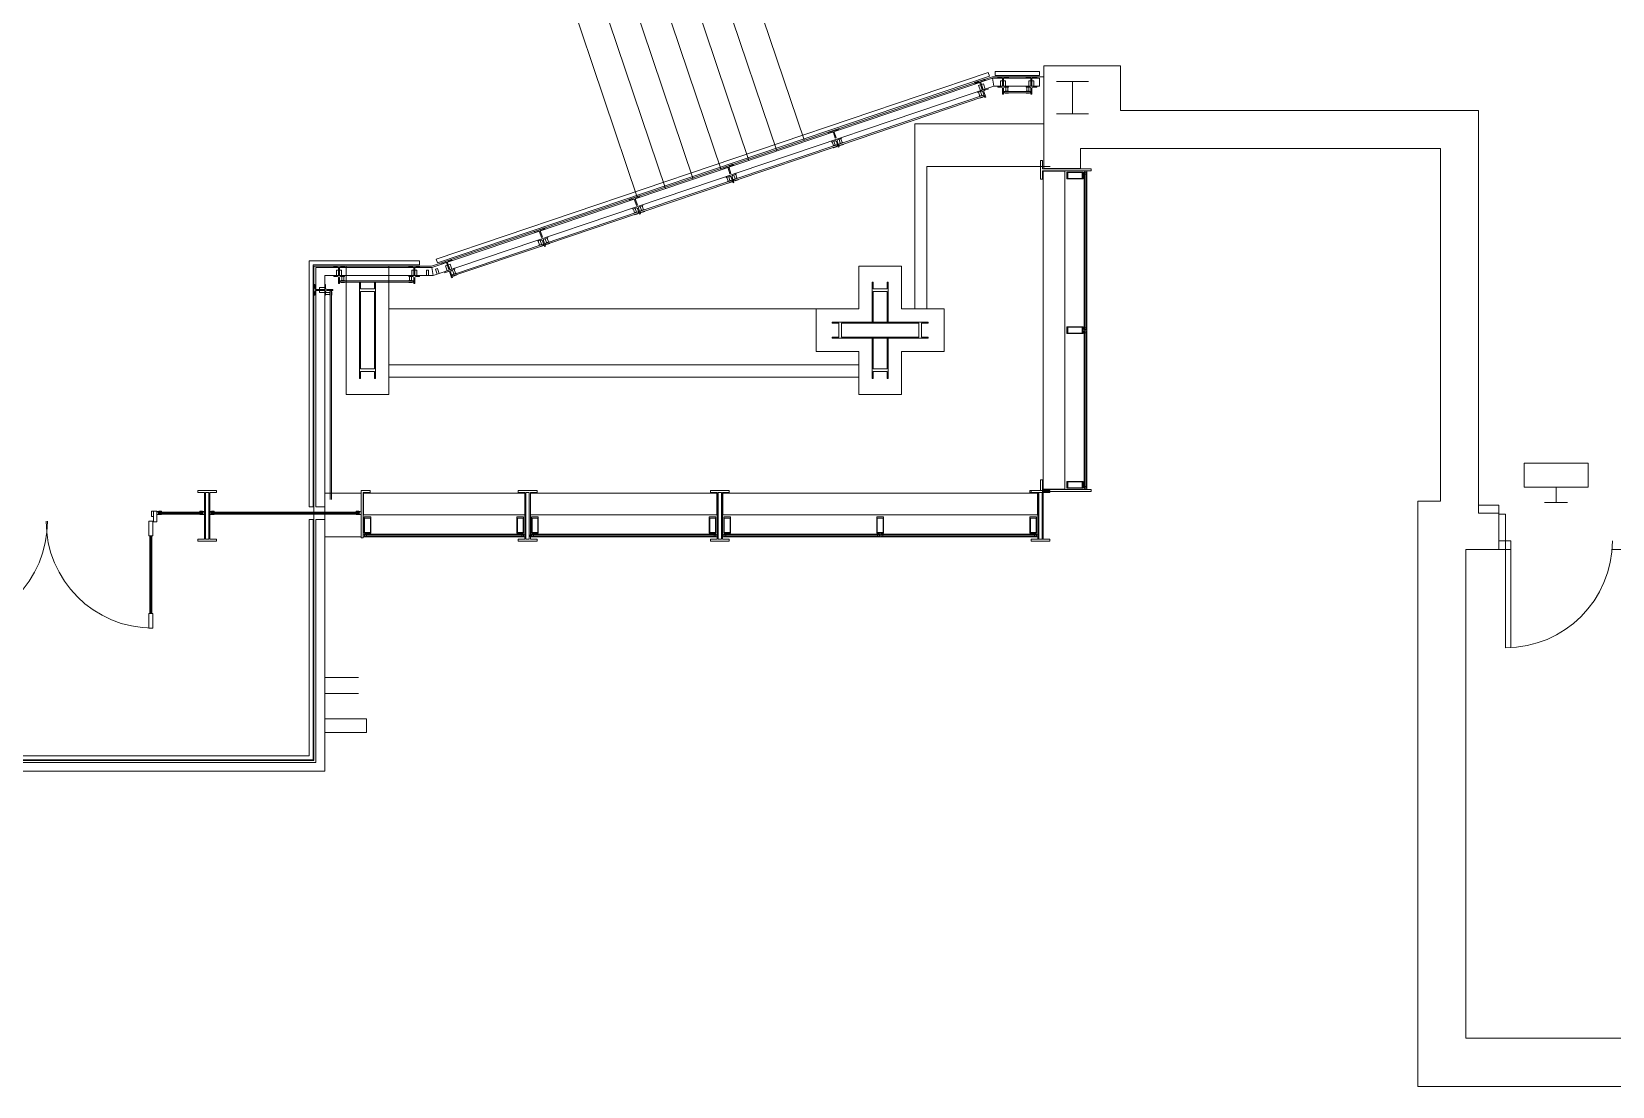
# Model space of a CAD drawing. Header units: inches. Extents: x -31774 to -27465, y 9140 to 11717.
# Drawn here: x -31389 to -30797, y 9301 to 9695 of the extents above; entities that cross this region are included whole.
import ezdxf

# ---------------------------------------------------------------- set-up
doc = ezdxf.new("R2010")
doc.units = ezdxf.units.IN
doc.header["$LTSCALE"] = 5.55
doc.header["$MEASUREMENT"] = 0
doc.header["$PDMODE"] = 1
doc.header["$PDSIZE"] = -2
doc.layers.get('0').update_dxf_attribs({"lineweight": 18})
for name, color, linetype, lineweight in [('00-A+P Awall Full 2nd Level', 8, 'Continuous', 18), ('00-A+P New Floor Line', 5, 'Continuous', 18), ('00-A+P New Rails', 2, 'Continuous', 18), ('00-A+P New steps', 5, 'Continuous', 18), ('A-COLS', 1, 'Continuous', 18), ('A-FLOR-BYND', 8, 'Continuous', 18), ('A-FLOR-HRAL', 5, 'Continuous', 18), ('A-GLAZ-FRAM', 5, 'Continuous', 18), ('A-GLAZ-MULL', 6, 'Continuous', 18), ('A-GLAZING', 5, 'Continuous', 18), ('A-WALL-FULL', 8, 'Continuous', 18), ('S-COLS-CONC-M', 2, 'Continuous', 18), ('S-COLS-STEL-01', 1, 'Continuous', 18), ('S-COLS-STEL-02', 1, 'Continuous', 18), ('S-COLS-STEL-03', 1, 'Continuous', 18), ('S-COLS-STEL-05', 8, 'Continuous', 18), ('S-COLS-STEL-M', 8, 'Continuous', 18)]:
    doc.layers.add(name, color=color, linetype=linetype, lineweight=lineweight)

# ---------------------------------------------------------------- blocks, each defined once
blk = doc.blocks.new('Group-1')
for p, q in [((0, 0), (1.94, 0)), ((0, 0), (0, -40)), ((1.94, -39.95), (1.94, 0))]:
    blk.add_line(p, q)
blk.add_arc((0, 0), 40, 270, 0)
blk = doc.blocks.new('AD05A_Sc1')
at = {"layer": 'A-WALL-FULL'}
blk.add_blockref('Group-1', (0, 0), dxfattribs=at)
blk = doc.blocks.new('W12XP')
for p, q in [((-6, 6), (6, 6)), ((0, -6), (0, 6)), ((-6, -6), (6, -6))]:
    blk.add_line(p, q)
at = {"linetype": 'Continuous'}
for p in [(0, 11), (-7.5, 0), (7.5, 0), (0, -11)]:
    blk.add_point(p, dxfattribs=at)

msp = doc.modelspace()

# ---------------------------------------------------------------- linework, layer by layer
at = {"layer": '00-A+P Awall Full 2nd Level'}
for p, q in [((-30869.8, 9519.53), (-30869.8, 9300.51)), ((-30869.8, 9519.53), (-30861.3, 9519.53)), ((-30839.42, 9518.03), (-30847.05, 9518.03)), ((-30847.05, 9515.03), (-30839.42, 9515.03)), ((-30851.8, 9501.51), (-30851.8, 9318.51)), ((-30834.98, 9501.51), (-30851.8, 9501.51)), ((-30475.05, 9501.51), (-30797.05, 9501.51)), ((-30475.05, 9318.51), (-30851.8, 9318.51)), ((-30457.05, 9300.51), (-30869.8, 9300.51))]:
    msp.add_line(p, q, dxfattribs=at)
at = {"layer": '00-A+P New Floor Line'}
msp.add_line((-31239.02, 9607.51), (-31029.05, 9678.41), dxfattribs=at)
at = {"layer": '00-A+P New Floor Line', "color": 8, "lineweight": 18}
msp.add_line((-31009.79, 9678.41), (-31029.05, 9678.41), dxfattribs=at)
at = {"layer": '00-A+P New Rails', "color": 1, "lineweight": 18}
for p, q in [((-31238.93, 9606.98), (-31028.96, 9677.88)), ((-31028.96, 9677.88), (-31011.42, 9677.88)), ((-31011.42, 9677.88), (-31011.42, 9674.88)), ((-31238.44, 9603.98), (-31028.47, 9674.88)), ((-31028.47, 9674.88), (-31011.42, 9674.88)), ((-31238.93, 9606.98), (-31238.44, 9603.98))]:
    msp.add_line(p, q, dxfattribs=at)
at = {"layer": '00-A+P New Rails', "color": 2, "lineweight": 18}
for p, q in [((-31237.34, 9610.16), (-31030.63, 9679.98)), ((-31236.86, 9608.74), (-31030.15, 9678.56)), ((-31028.05, 9680.38), (-31028.05, 9678.88)), ((-31028.05, 9680.38), (-31011.42, 9680.38)), ((-31028.05, 9678.88), (-31011.42, 9678.88)), ((-31011.42, 9680.38), (-31011.42, 9678.88)), ((-31032.44, 9671.46), (-31086.48, 9653.18)), ((-31032.28, 9670.98), (-31086.32, 9652.71)), ((-31034.2, 9672.58), (-31033.72, 9671.16)), ((-31032.77, 9671.48), (-31033.96, 9671.08)), ((-31033.96, 9671.08), (-31033.92, 9670.96)), ((-31033.92, 9670.96), (-31032.73, 9671.36)), ((-31033.76, 9670.48), (-31032.57, 9670.88)), ((-31032.53, 9670.76), (-31033.72, 9670.36)), ((-31033.49, 9672.82), (-31033.01, 9671.4)), ((-31032.77, 9671.48), (-31032.73, 9671.36)), ((-31032.57, 9670.88), (-31032.53, 9670.76)), ((-31032.44, 9671.46), (-31032.36, 9671.42)), ((-31032.36, 9671.42), (-31032.24, 9671.06)), ((-31032.24, 9671.06), (-31032.28, 9670.98)), ((-31024.67, 9672.82), (-31024.61, 9672.88)), ((-31024.67, 9672.82), (-31024.67, 9672.44)), ((-31024.67, 9672.44), (-31024.61, 9672.38)), ((-31024.61, 9672.88), (-31014.86, 9672.88)), ((-31024.61, 9672.38), (-31014.86, 9672.38)), ((-31024.3, 9673.01), (-31023.05, 9673.01)), ((-31024.3, 9673.01), (-31024.3, 9672.88)), ((-31023.05, 9672.88), (-31024.3, 9672.88)), ((-31023.05, 9672.38), (-31024.3, 9672.38)), ((-31024.3, 9672.38), (-31024.3, 9672.26)), ((-31024.3, 9672.26), (-31023.05, 9672.26)), ((-31024.05, 9674.51), (-31024.05, 9673.01)), ((-31023.3, 9674.51), (-31023.3, 9673.01)), ((-31023.05, 9673.01), (-31023.05, 9672.88)), ((-31023.05, 9672.38), (-31023.05, 9672.26)), ((-31016.42, 9673.01), (-31016.42, 9672.88)), ((-31015.17, 9673.01), (-31016.42, 9673.01)), ((-31016.42, 9672.88), (-31015.17, 9672.88)), ((-31016.42, 9672.38), (-31015.17, 9672.38)), ((-31016.42, 9672.38), (-31016.42, 9672.26)), ((-31015.17, 9672.26), (-31016.42, 9672.26)), ((-31016.17, 9674.51), (-31016.17, 9673.01)), ((-31015.42, 9674.51), (-31015.42, 9673.01)), ((-31015.17, 9673.01), (-31015.17, 9672.88)), ((-31015.17, 9672.38), (-31015.17, 9672.26)), ((-31014.79, 9672.82), (-31014.86, 9672.88)), ((-31014.79, 9672.44), (-31014.86, 9672.38)), ((-31014.79, 9672.82), (-31014.79, 9672.44)), ((-31033.76, 9670.48), (-31033.72, 9670.36)), ((-31087.3, 9652.9), (-31125.89, 9639.87)), ((-31085.64, 9655.58), (-31089.43, 9654.3)), ((-31089.43, 9654.3), (-31085.64, 9655.58)), ((-31089.43, 9654.3), (-31089.31, 9653.94)), ((-31089.31, 9653.94), (-31087.94, 9654.4)), ((-31087.94, 9654.4), (-31089.31, 9653.94)), ((-31089.07, 9654.02), (-31088.59, 9652.6)), ((-31087.64, 9652.92), (-31088.83, 9652.52)), ((-31088.79, 9652.4), (-31087.6, 9652.8)), ((-31088.36, 9654.26), (-31087.88, 9652.84)), ((-31087.64, 9652.92), (-31087.6, 9652.8)), ((-31087.47, 9654.17), (-31086.75, 9652.03)), ((-31087.31, 9652.9), (-31087.23, 9652.86)), ((-31087.23, 9652.86), (-31087.11, 9652.51)), ((-31086.39, 9652.15), (-31087.11, 9654.29)), ((-31086.88, 9654.76), (-31085.52, 9655.22)), ((-31086.48, 9653.18), (-31086.52, 9653.1)), ((-31086.52, 9653.1), (-31086.4, 9652.75)), ((-31086.46, 9654.9), (-31085.98, 9653.48)), ((-31086.22, 9653.4), (-31085.04, 9653.8)), ((-31086.22, 9653.4), (-31086.18, 9653.28)), ((-31085, 9653.68), (-31086.18, 9653.28)), ((-31084.84, 9653.21), (-31086.02, 9652.81)), ((-31086.02, 9652.81), (-31085.98, 9652.69)), ((-31085.98, 9652.69), (-31084.8, 9653.09)), ((-31085.75, 9655.14), (-31085.27, 9653.72)), ((-31085.64, 9655.58), (-31085.52, 9655.22)), ((-31085.04, 9653.8), (-31085, 9653.68)), ((-31084.84, 9653.21), (-31084.8, 9653.09)), ((-31087.15, 9652.43), (-31125.73, 9639.4)), ((-31088.83, 9652.52), (-31088.79, 9652.4)), ((-31088.63, 9651.93), (-31087.44, 9652.33)), ((-31088.63, 9651.93), (-31088.59, 9651.81)), ((-31087.4, 9652.21), (-31088.59, 9651.81)), ((-31087.44, 9652.33), (-31087.4, 9652.21)), ((-31087.11, 9652.51), (-31087.15, 9652.43)), ((-31086.75, 9652.03), (-31086.39, 9652.15)), ((-31086.39, 9652.15), (-31086.75, 9652.03)), ((-31086.75, 9652.03), (-31086.75, 9652.03)), ((-31086.4, 9652.75), (-31086.32, 9652.71)), ((-31086.39, 9652.15), (-31086.39, 9652.15)), ((-31125.05, 9642.27), (-31128.84, 9640.99)), ((-31128.84, 9640.99), (-31125.05, 9642.27)), ((-31128.84, 9640.99), (-31128.72, 9640.63)), ((-31128.72, 9640.63), (-31127.35, 9641.09)), ((-31125.8, 9638.84), (-31126.52, 9640.98)), ((-31126.29, 9641.45), (-31124.93, 9641.91)), ((-31125.87, 9641.59), (-31125.39, 9640.17)), ((-31125.16, 9641.83), (-31124.68, 9640.41)), ((-31125.05, 9642.27), (-31124.93, 9641.91)), ((-31126.72, 9639.59), (-31160.88, 9628.06)), ((-31126.56, 9639.12), (-31160.72, 9627.58)), ((-31128.48, 9640.71), (-31128, 9639.29)), ((-31127.05, 9639.61), (-31128.24, 9639.21)), ((-31128.24, 9639.21), (-31128.2, 9639.09)), ((-31128.2, 9639.09), (-31127.01, 9639.49)), ((-31128.04, 9638.62), (-31126.85, 9639.02)), ((-31128.04, 9638.62), (-31128, 9638.5)), ((-31126.81, 9638.9), (-31128, 9638.5)), ((-31127.77, 9640.95), (-31127.29, 9639.53)), ((-31127.05, 9639.61), (-31127.01, 9639.49)), ((-31126.88, 9640.86), (-31126.16, 9638.73)), ((-31126.85, 9639.02), (-31126.81, 9638.9)), ((-31126.72, 9639.59), (-31126.64, 9639.55)), ((-31126.64, 9639.55), (-31126.52, 9639.2)), ((-31126.52, 9639.2), (-31126.56, 9639.12)), ((-31126.16, 9638.73), (-31125.8, 9638.84)), ((-31126.16, 9638.73), (-31126.16, 9638.73)), ((-31125.89, 9639.87), (-31125.93, 9639.79)), ((-31125.93, 9639.79), (-31125.81, 9639.44)), ((-31125.81, 9639.44), (-31125.73, 9639.4)), ((-31125.8, 9638.84), (-31125.8, 9638.84)), ((-31125.63, 9640.09), (-31124.45, 9640.49)), ((-31125.63, 9640.09), (-31125.59, 9639.97)), ((-31124.41, 9640.37), (-31125.59, 9639.97)), ((-31124.25, 9639.9), (-31125.43, 9639.5)), ((-31125.43, 9639.5), (-31125.39, 9639.38)), ((-31125.39, 9639.38), (-31124.21, 9639.78)), ((-31124.45, 9640.49), (-31124.41, 9640.37)), ((-31124.25, 9639.9), (-31124.21, 9639.78)), ((-31160.04, 9630.45), (-31163.83, 9629.17)), ((-31163.83, 9629.17), (-31160.04, 9630.45)), ((-31163.83, 9629.17), (-31163.71, 9628.82)), ((-31163.71, 9628.82), (-31162.35, 9629.28)), ((-31162.76, 9629.14), (-31162.28, 9627.72)), ((-31160.8, 9627.03), (-31161.52, 9629.16)), ((-31161.28, 9629.64), (-31159.92, 9630.1)), ((-31160.87, 9629.78), (-31160.39, 9628.36)), ((-31160.16, 9630.02), (-31159.68, 9628.6)), ((-31160.04, 9630.45), (-31159.92, 9630.1)), ((-31161.71, 9627.78), (-31196.46, 9616.04)), ((-31161.55, 9627.3), (-31196.3, 9615.57)), ((-31163.47, 9628.9), (-31162.99, 9627.48)), ((-31162.05, 9627.8), (-31163.23, 9627.4)), ((-31163.23, 9627.4), (-31163.19, 9627.28)), ((-31163.19, 9627.28), (-31162.01, 9627.68)), ((-31163.03, 9626.8), (-31161.85, 9627.2)), ((-31163.03, 9626.8), (-31162.99, 9626.69)), ((-31161.81, 9627.09), (-31162.99, 9626.69)), ((-31162.05, 9627.8), (-31162.01, 9627.68)), ((-31161.87, 9629.04), (-31161.15, 9626.91)), ((-31161.85, 9627.2), (-31161.81, 9627.09)), ((-31161.71, 9627.78), (-31161.63, 9627.74)), ((-31161.63, 9627.74), (-31161.51, 9627.38)), ((-31161.51, 9627.38), (-31161.55, 9627.3)), ((-31161.15, 9626.91), (-31160.8, 9627.03)), ((-31161.15, 9626.91), (-31161.15, 9626.91)), ((-31160.88, 9628.06), (-31160.92, 9627.98)), ((-31160.92, 9627.98), (-31160.8, 9627.62)), ((-31160.8, 9627.62), (-31160.72, 9627.58)), ((-31160.8, 9627.03), (-31160.8, 9627.03)), ((-31160.63, 9628.28), (-31159.44, 9628.68)), ((-31160.63, 9628.28), (-31160.59, 9628.16)), ((-31159.4, 9628.56), (-31160.59, 9628.16)), ((-31159.24, 9628.08), (-31160.43, 9627.68)), ((-31160.43, 9627.68), (-31160.39, 9627.57)), ((-31160.39, 9627.57), (-31159.2, 9627.97)), ((-31159.44, 9628.68), (-31159.4, 9628.56)), ((-31159.24, 9628.08), (-31159.2, 9627.97)), ((-31195.62, 9618.44), (-31199.41, 9617.16)), ((-31199.41, 9617.16), (-31195.62, 9618.44)), ((-31196.86, 9617.62), (-31195.5, 9618.08)), ((-31196.45, 9617.76), (-31195.97, 9616.34)), ((-31195.74, 9618), (-31195.26, 9616.58)), ((-31195.62, 9618.44), (-31195.5, 9618.08)), ((-31197.29, 9615.76), (-31231.23, 9604.3)), ((-31197.13, 9615.29), (-31231.07, 9603.83)), ((-31199.41, 9617.16), (-31199.29, 9616.8)), ((-31199.29, 9616.8), (-31197.93, 9617.26)), ((-31199.05, 9616.88), (-31198.57, 9615.46)), ((-31197.63, 9615.78), (-31198.81, 9615.38)), ((-31198.81, 9615.38), (-31198.77, 9615.26)), ((-31198.77, 9615.26), (-31197.59, 9615.66)), ((-31198.61, 9614.79), (-31197.43, 9615.19)), ((-31198.61, 9614.79), (-31198.57, 9614.67)), ((-31197.39, 9615.07), (-31198.57, 9614.67)), ((-31198.34, 9617.12), (-31197.86, 9615.7)), ((-31197.63, 9615.78), (-31197.59, 9615.66)), ((-31197.45, 9617.03), (-31196.73, 9614.9)), ((-31197.43, 9615.19), (-31197.39, 9615.07)), ((-31197.29, 9615.76), (-31197.21, 9615.73)), ((-31197.21, 9615.73), (-31197.09, 9615.37)), ((-31197.09, 9615.37), (-31197.13, 9615.29)), ((-31196.38, 9615.02), (-31197.1, 9617.15)), ((-31196.73, 9614.9), (-31196.38, 9615.02)), ((-31196.73, 9614.9), (-31196.73, 9614.9)), ((-31196.46, 9616.04), (-31196.5, 9615.96)), ((-31196.5, 9615.96), (-31196.38, 9615.61)), ((-31196.38, 9615.61), (-31196.3, 9615.57)), ((-31196.38, 9615.02), (-31196.38, 9615.02)), ((-31196.2, 9616.26), (-31195.02, 9616.66)), ((-31196.2, 9616.26), (-31196.16, 9616.14)), ((-31194.98, 9616.54), (-31196.16, 9616.14)), ((-31194.82, 9616.07), (-31196, 9615.67)), ((-31196, 9615.67), (-31195.96, 9615.55)), ((-31195.96, 9615.55), (-31194.78, 9615.95)), ((-31195.02, 9616.66), (-31194.98, 9616.54)), ((-31194.82, 9616.07), (-31194.78, 9615.95)), ((-31231.22, 9606.02), (-31230.74, 9604.6)), ((-31230.51, 9606.26), (-31230.03, 9604.84)), ((-31231.23, 9604.3), (-31231.27, 9604.22)), ((-31231.27, 9604.22), (-31231.15, 9603.87)), ((-31231.15, 9603.87), (-31231.07, 9603.83)), ((-31230.97, 9604.52), (-31229.79, 9604.92)), ((-31230.97, 9604.52), (-31230.93, 9604.4)), ((-31229.75, 9604.8), (-31230.93, 9604.4)), ((-31229.59, 9604.33), (-31230.77, 9603.93)), ((-31230.77, 9603.93), (-31230.73, 9603.81)), ((-31230.73, 9603.81), (-31229.55, 9604.21)), ((-31229.79, 9604.92), (-31229.75, 9604.8)), ((-31229.59, 9604.33), (-31229.55, 9604.21))]:
    msp.add_line(p, q, dxfattribs=at)
at = {"layer": '00-A+P New Rails'}
for p, q in [((-31030.15, 9678.56), (-31030.63, 9679.98)), ((-31237.34, 9610.16), (-31236.86, 9608.74))]:
    msp.add_line(p, q, dxfattribs=at)
at = {"layer": '00-A+P New Rails', "color": 8, "lineweight": 18}
msp.add_line((-31028.96, 9677.88), (-31028.47, 9674.88), dxfattribs=at)
at = {"layer": '00-A+P New Rails', "color": 3, "lineweight": 18}
for p, q in [((-31030.77, 9674.13), (-31034.56, 9672.85)), ((-31034.56, 9672.85), (-31030.77, 9674.13)), ((-31034.56, 9672.85), (-31034.44, 9672.5)), ((-31034.44, 9672.5), (-31033.08, 9672.96)), ((-31032.6, 9672.72), (-31031.88, 9670.59)), ((-31031.53, 9670.71), (-31032.25, 9672.84)), ((-31032.01, 9673.32), (-31030.65, 9673.78)), ((-31031.88, 9670.59), (-31031.53, 9670.71)), ((-31031.53, 9670.71), (-31031.53, 9670.71)), ((-31030.77, 9674.13), (-31030.65, 9673.78)), ((-31027.05, 9674.88), (-31023.05, 9674.88)), ((-31023.05, 9674.88), (-31027.05, 9674.88)), ((-31027.05, 9674.88), (-31027.05, 9674.51)), ((-31025.61, 9674.51), (-31027.05, 9674.51)), ((-31025.23, 9675.41), (-31025.23, 9675.41)), ((-31025.23, 9671.88), (-31025.23, 9674.13)), ((-31024.86, 9671.88), (-31025.23, 9671.88)), ((-31025.23, 9671.88), (-31025.23, 9671.88)), ((-31024.86, 9674.13), (-31024.86, 9671.88)), ((-31023.05, 9674.51), (-31024.48, 9674.51)), ((-31023.05, 9674.88), (-31023.05, 9674.51)), ((-31016.42, 9674.88), (-31012.42, 9674.88)), ((-31012.42, 9674.88), (-31016.42, 9674.88)), ((-31016.42, 9674.88), (-31016.42, 9674.51)), ((-31014.98, 9674.51), (-31016.42, 9674.51)), ((-31014.61, 9675.41), (-31014.61, 9675.41)), ((-31014.61, 9671.88), (-31014.61, 9674.13)), ((-31014.23, 9671.88), (-31014.61, 9671.88)), ((-31014.61, 9671.88), (-31014.61, 9671.88)), ((-31014.23, 9674.13), (-31014.23, 9671.88)), ((-31012.42, 9674.51), (-31013.86, 9674.51)), ((-31012.42, 9674.88), (-31012.42, 9674.51)), ((-31230.39, 9606.7), (-31234.18, 9605.42)), ((-31234.18, 9605.42), (-31230.39, 9606.7)), ((-31234.06, 9605.06), (-31232.7, 9605.52)), ((-31231.63, 9605.88), (-31230.27, 9606.34)), ((-31230.39, 9606.7), (-31230.27, 9606.34)), ((-31234.18, 9605.42), (-31234.06, 9605.06)), ((-31232.22, 9605.29), (-31231.5, 9603.16)), ((-31231.15, 9603.28), (-31231.87, 9605.41)), ((-31231.5, 9603.16), (-31231.15, 9603.28)), ((-31231.15, 9603.28), (-31231.15, 9603.28))]:
    msp.add_line(p, q, dxfattribs=at)
for points in [[(-31031.9, 9677.47), (-31031.78, 9677.12), (-31033.14, 9676.66, 0.414213), (-31033.37, 9676.18), (-31032.65, 9674.05), (-31033.01, 9673.93), (-31033.73, 9676.06, 0.414213), (-31034.2, 9676.3), (-31035.57, 9675.84), (-31035.69, 9676.19), (-31031.9, 9677.47), (-31035.69, 9676.19)], [(-31023.05, 9678.41), (-31023.05, 9678.03), (-31024.48, 9678.03, 0.414213), (-31024.86, 9677.66), (-31024.86, 9675.41), (-31025.23, 9675.41), (-31025.23, 9677.66, 0.414213), (-31025.61, 9678.03), (-31027.05, 9678.03), (-31027.05, 9678.41), (-31023.05, 9678.41), (-31027.05, 9678.41)], [(-31012.42, 9678.41), (-31012.42, 9678.03), (-31013.86, 9678.03, 0.414213), (-31014.23, 9677.66), (-31014.23, 9675.41), (-31014.61, 9675.41), (-31014.61, 9677.66, 0.414213), (-31014.98, 9678.03), (-31016.42, 9678.03), (-31016.42, 9678.41), (-31012.42, 9678.41), (-31016.42, 9678.41)], [(-31231.52, 9610.04), (-31231.4, 9609.68), (-31232.76, 9609.22, 0.414213), (-31233, 9608.75), (-31232.28, 9606.62), (-31232.63, 9606.5), (-31233.35, 9608.63, 0.414213), (-31233.83, 9608.86), (-31235.19, 9608.4), (-31235.31, 9608.76), (-31231.52, 9610.04), (-31235.31, 9608.76)]]:
    msp.add_lwpolyline(points, format="xyb", dxfattribs=at)
at = {"layer": '00-A+P New Rails', "color": 2, "lineweight": 18}
for points in [[(-31025.98, 9674.88), (-31025.23, 9674.88), (-31025.23, 9676.88), (-31025.98, 9676.88)], [(-31024.11, 9674.88), (-31024.86, 9674.88), (-31024.86, 9676.88), (-31024.11, 9676.88)], [(-31015.36, 9674.88), (-31014.61, 9674.88), (-31014.61, 9676.88), (-31015.36, 9676.88)], [(-31013.48, 9674.88), (-31014.23, 9674.88), (-31014.23, 9676.88), (-31013.48, 9676.88)], [(-31033.55, 9673.19), (-31032.84, 9673.43), (-31033.48, 9675.33), (-31034.19, 9675.09)], [(-31031.78, 9673.79), (-31032.49, 9673.55), (-31033.13, 9675.45), (-31032.41, 9675.69)], [(-31236.21, 9604.73), (-31236.92, 9604.49), (-31237.56, 9606.39), (-31236.85, 9606.63)], [(-31232.46, 9606), (-31233.17, 9605.76), (-31233.81, 9607.65), (-31233.1, 9607.89)], [(-31231.4, 9606.36), (-31232.11, 9606.12), (-31232.75, 9608.01), (-31232.04, 9608.25)]]:
    msp.add_lwpolyline(points, close=True, dxfattribs=at)
for points in [[(-31086.76, 9658.92), (-31086.64, 9658.56), (-31088.01, 9658.1, 0.414213), (-31088.24, 9657.63), (-31087.52, 9655.5), (-31087.88, 9655.38), (-31088.6, 9657.51, 0.414213), (-31089.07, 9657.74), (-31090.43, 9657.28), (-31090.55, 9657.64), (-31086.76, 9658.92), (-31090.55, 9657.64)], [(-31126.18, 9645.61), (-31126.06, 9645.25), (-31127.42, 9644.79, 0.414213), (-31127.65, 9644.32), (-31126.93, 9642.19), (-31127.29, 9642.07), (-31128.01, 9644.2, 0.414213), (-31128.48, 9644.43), (-31129.85, 9643.97), (-31129.97, 9644.33), (-31126.18, 9645.61), (-31129.97, 9644.33)], [(-31161.17, 9633.79), (-31161.05, 9633.44), (-31162.41, 9632.98, 0.414213), (-31162.65, 9632.5), (-31161.93, 9630.37), (-31162.28, 9630.25), (-31163, 9632.38, 0.414213), (-31163.48, 9632.62), (-31164.84, 9632.16), (-31164.96, 9632.51), (-31161.17, 9633.79), (-31164.96, 9632.51)], [(-31196.75, 9621.78), (-31196.63, 9621.42), (-31197.99, 9620.97, 0.414213), (-31198.23, 9620.49), (-31197.51, 9618.36), (-31197.86, 9618.24), (-31198.58, 9620.37, 0.414213), (-31199.06, 9620.61), (-31200.42, 9620.15), (-31200.54, 9620.5), (-31196.75, 9621.78), (-31200.54, 9620.5)]]:
    msp.add_lwpolyline(points, format="xyb", dxfattribs=at)
at = {"layer": '00-A+P New Rails', "color": 3, "lineweight": 18}
for centre, start, end in [((-31032.96, 9672.6), 18.65801, 108.65791), ((-31031.89, 9672.96), 108.65795, 198.65793), ((-31025.61, 9674.13), 359.99998, 89.99996), ((-31024.48, 9674.13), 90, 179.99991), ((-31014.98, 9674.13), 359.99998, 89.99996), ((-31013.86, 9674.13), 90, 179.99991), ((-31232.58, 9605.17), 18.65801, 108.65791), ((-31231.51, 9605.53), 108.65795, 198.65793)]:
    msp.add_arc(centre, 0.375, start, end, dxfattribs=at)
at = {"layer": '00-A+P New Rails', "color": 2, "lineweight": 18}
for centre, start, end in [((-31087.82, 9654.05), 18.65801, 108.65791), ((-31086.76, 9654.41), 108.65795, 198.65793), ((-31127.23, 9640.74), 18.65801, 108.65791), ((-31126.17, 9641.1), 108.65795, 198.65793), ((-31162.23, 9628.92), 18.65801, 108.65791), ((-31161.16, 9629.28), 108.65795, 198.65793), ((-31196.74, 9617.27), 108.65795, 198.65793), ((-31197.81, 9616.91), 18.65801, 108.65791)]:
    msp.add_arc(centre, 0.375, start, end, dxfattribs=at)
at = {"layer": '00-A+P New steps'}
for p, q in [((-31099.57, 9654.79), (-31133.42, 9755.05)), ((-31109.77, 9650.6), (-31143.39, 9750.18)), ((-31120.19, 9647.08), (-31153.36, 9745.32)), ((-31130.61, 9643.56), (-31163.33, 9740.45)), ((-31151.45, 9636.52), (-31183.26, 9730.72)), ((-31141.03, 9640.04), (-31173.29, 9735.59)), ((-31161.88, 9633), (-31193.23, 9725.86))]:
    msp.add_line(p, q, dxfattribs=at)
at = {"layer": 'A-COLS', "linetype": 'Continuous'}
for points in [[(-31265.67, 9565.51), (-31266.04, 9565.51), (-31266.04, 9601.51), (-31265.67, 9601.51), (-31265.67, 9599.01), (-31260.42, 9599.01), (-31260.42, 9601.51), (-31260.04, 9601.51), (-31260.04, 9565.51), (-31260.42, 9565.51), (-31260.42, 9568.01), (-31265.67, 9568.01)], [(-31068.04, 9601.51), (-31068.04, 9586.51), (-31068.42, 9586.51), (-31068.42, 9598.01), (-31073.67, 9598.01), (-31073.67, 9586.51), (-31074.04, 9586.51), (-31074.04, 9601.51), (-31073.67, 9601.51), (-31073.67, 9599.01), (-31068.42, 9599.01), (-31068.42, 9601.51)], [(-31265.67, 9569.01), (-31265.67, 9598.01), (-31260.42, 9598.01), (-31260.42, 9569.01), (-31265.67, 9569.01)], [(-31053.04, 9580.88), (-31053.04, 9580.51), (-31089.04, 9580.51), (-31089.04, 9580.88), (-31086.54, 9580.88), (-31086.54, 9586.13), (-31089.04, 9586.13), (-31089.04, 9586.51), (-31053.04, 9586.51), (-31053.04, 9586.13), (-31055.54, 9586.13), (-31055.54, 9580.88)], [(-31056.54, 9580.88), (-31085.54, 9580.88), (-31085.54, 9586.13), (-31056.54, 9586.13)], [(-31068.04, 9565.51), (-31068.42, 9565.51), (-31068.42, 9568.01), (-31073.67, 9568.01), (-31073.67, 9565.51), (-31074.04, 9565.51), (-31074.04, 9580.51), (-31073.67, 9580.51), (-31073.67, 9569.01), (-31068.42, 9569.01), (-31068.42, 9580.51), (-31068.04, 9580.51)], [(-31326.54, 9523.51), (-31326.54, 9522.76), (-31324.04, 9522.76), (-31324.04, 9505.26), (-31326.54, 9505.26), (-31326.54, 9504.51), (-31319.54, 9504.51), (-31319.54, 9505.26), (-31322.04, 9505.26), (-31322.04, 9522.76), (-31319.54, 9522.76), (-31319.54, 9523.51), (-31326.54, 9523.51)], [(-31322.42, 9505.26), (-31323.67, 9505.26), (-31323.67, 9522.76), (-31322.42, 9522.76), (-31322.42, 9505.26)]]:
    msp.add_lwpolyline(points, close=True, dxfattribs=at)
at = {"layer": 'A-FLOR-BYND'}
for p, q in [((-31009.79, 9660.76), (-31058.05, 9660.76)), ((-31058.05, 9644.76), (-31058.05, 9660.76)), ((-31058.05, 9644.76), (-31058.05, 9591.51)), ((-31007.45, 9644.76), (-31053.55, 9644.76)), ((-31053.55, 9591.51), (-31053.55, 9644.76)), ((-31243.55, 9607.98), (-31243.55, 9609.48)), ((-31279.04, 9600.58), (-31278.67, 9600.58)), ((-31271.64, 9603.98), (-31271.64, 9603.61)), ((-31271.64, 9602.11), (-31271.64, 9601.98)), ((-31271.64, 9601.48), (-31271.64, 9601.36)), ((-31243.52, 9603.98), (-31243.52, 9603.61)), ((-31279.04, 9596.58), (-31278.67, 9596.58)), ((-31277.17, 9596.58), (-31277.04, 9596.58)), ((-31276.54, 9596.58), (-31276.42, 9596.58)), ((-31255.05, 9591.51), (-31095.05, 9591.51)), ((-31255.05, 9570.51), (-31079.05, 9570.51)), ((-31255.05, 9566.01), (-31079.05, 9566.01)), ((-31265.57, 9522.51), (-31279.04, 9522.51)), ((-31283.04, 9422.51), (-31283.04, 9514.73)), ((-31282.29, 9512.73), (-31282.29, 9421.76)), ((-31282.29, 9512.73), (-31279.29, 9512.73)), ((-31279.04, 9514.73), (-31279.04, 9418.51)), ((-31265.57, 9506.16), (-31279.04, 9506.16)), ((-31266.42, 9453.57), (-31279.04, 9453.57)), ((-31266.42, 9447.57), (-31279.04, 9447.57)), ((-31483.05, 9422.51), (-31283.04, 9422.51)), ((-31487.05, 9418.51), (-31279.04, 9418.51)), ((-31282.29, 9421.76), (-31483.79, 9421.76))]:
    msp.add_line(p, q, dxfattribs=at)
at = {"layer": 'A-FLOR-BYND', "color": 5, "lineweight": 18}
for p, q in [((-31284.79, 9609.48), (-31284.79, 9517.48)), ((-31284.79, 9609.48), (-31243.55, 9609.48)), ((-31283.29, 9607.98), (-31283.29, 9517.48)), ((-31283.29, 9607.98), (-31243.55, 9607.98)), ((-31283.04, 9515.48), (-31283.04, 9607.51)), ((-31283.04, 9607.51), (-31239.02, 9607.51)), ((-31282.29, 9606.98), (-31282.29, 9517.48)), ((-31282.29, 9606.98), (-31238.93, 9606.98)), ((-31279.04, 9603.98), (-31279.04, 9515.48)), ((-31279.04, 9603.98), (-31238.44, 9603.98)), ((-31279.04, 9600.58), (-31279.04, 9596.58)), ((-31279.04, 9596.58), (-31279.04, 9600.58)), ((-31278.67, 9599.15), (-31278.67, 9600.58)), ((-31275.64, 9603.98), (-31271.64, 9603.98)), ((-31271.64, 9603.98), (-31275.64, 9603.98)), ((-31275.64, 9603.98), (-31275.64, 9603.61)), ((-31274.21, 9603.61), (-31275.64, 9603.61)), ((-31273.83, 9604.51), (-31273.83, 9604.51)), ((-31273.83, 9600.98), (-31273.83, 9603.23)), ((-31273.46, 9600.98), (-31273.83, 9600.98)), ((-31273.83, 9600.98), (-31273.83, 9600.98)), ((-31273.46, 9603.23), (-31273.46, 9600.98)), ((-31273.27, 9601.92), (-31273.21, 9601.98)), ((-31273.27, 9601.92), (-31273.27, 9601.54)), ((-31273.27, 9601.54), (-31273.21, 9601.48)), ((-31273.21, 9601.98), (-31245.95, 9601.98)), ((-31273.21, 9601.48), (-31245.95, 9601.48)), ((-31271.64, 9603.61), (-31273.08, 9603.61)), ((-31272.89, 9602.11), (-31271.64, 9602.11)), ((-31272.89, 9602.11), (-31272.89, 9601.98)), ((-31271.64, 9601.98), (-31272.89, 9601.98)), ((-31271.64, 9601.48), (-31272.89, 9601.48)), ((-31272.89, 9601.48), (-31272.89, 9601.36)), ((-31272.89, 9601.36), (-31271.64, 9601.36)), ((-31272.64, 9603.61), (-31272.64, 9602.11)), ((-31271.89, 9603.61), (-31271.89, 9602.11)), ((-31243.52, 9603.98), (-31247.52, 9603.98)), ((-31247.52, 9603.98), (-31243.52, 9603.98)), ((-31247.52, 9603.98), (-31247.52, 9603.61)), ((-31247.52, 9603.61), (-31246.08, 9603.61)), ((-31247.52, 9602.11), (-31247.52, 9601.98)), ((-31246.27, 9602.11), (-31247.52, 9602.11)), ((-31247.52, 9601.98), (-31246.27, 9601.98)), ((-31247.52, 9601.48), (-31246.27, 9601.48)), ((-31247.52, 9601.48), (-31247.52, 9601.36)), ((-31246.27, 9601.36), (-31247.52, 9601.36)), ((-31247.27, 9603.61), (-31247.27, 9602.11)), ((-31246.52, 9603.61), (-31246.52, 9602.11)), ((-31246.27, 9602.11), (-31246.27, 9601.98)), ((-31246.27, 9601.48), (-31246.27, 9601.36)), ((-31245.89, 9601.92), (-31245.95, 9601.98)), ((-31245.89, 9601.54), (-31245.95, 9601.48)), ((-31245.89, 9601.92), (-31245.89, 9601.54)), ((-31245.7, 9603.23), (-31245.7, 9600.98)), ((-31245.7, 9600.98), (-31245.33, 9600.98)), ((-31245.33, 9600.98), (-31245.33, 9603.23)), ((-31245.33, 9600.98), (-31245.33, 9600.98)), ((-31244.95, 9603.61), (-31243.52, 9603.61)), ((-31278.67, 9596.58), (-31278.67, 9598.02)), ((-31278.67, 9597.58), (-31277.17, 9597.58)), ((-31278.67, 9596.83), (-31277.17, 9596.83)), ((-31276.04, 9598.77), (-31278.29, 9598.77)), ((-31278.29, 9598.4), (-31276.04, 9598.4)), ((-31277.17, 9597.83), (-31277.17, 9596.58)), ((-31277.17, 9597.83), (-31277.04, 9597.83)), ((-31276.98, 9598.21), (-31277.04, 9598.15)), ((-31277.04, 9598.15), (-31277.04, 9520.17)), ((-31277.04, 9596.58), (-31277.04, 9597.83)), ((-31276.98, 9598.21), (-31276.6, 9598.21)), ((-31276.6, 9598.21), (-31276.54, 9598.15)), ((-31276.54, 9598.15), (-31276.54, 9520.17)), ((-31276.54, 9596.58), (-31276.54, 9597.83)), ((-31276.54, 9597.83), (-31276.42, 9597.83)), ((-31276.42, 9597.83), (-31276.42, 9596.58)), ((-31276.04, 9598.4), (-31276.04, 9598.77)), ((-31276.04, 9598.77), (-31276.04, 9598.77)), ((-31284.79, 9517.48), (-31283.29, 9517.48)), ((-31282.29, 9517.48), (-31279.29, 9517.48))]:
    msp.add_line(p, q, dxfattribs=at)
for points in [[(-31271.64, 9607.51), (-31271.64, 9607.13), (-31273.08, 9607.13, 0.414213), (-31273.46, 9606.76), (-31273.46, 9604.51), (-31273.83, 9604.51), (-31273.83, 9606.76, 0.414213), (-31274.21, 9607.13), (-31275.64, 9607.13), (-31275.64, 9607.51), (-31271.64, 9607.51), (-31275.64, 9607.51)], [(-31243.52, 9607.51), (-31243.52, 9607.13), (-31244.95, 9607.13, 0.414213), (-31245.33, 9606.76), (-31245.33, 9604.51), (-31245.7, 9604.51), (-31245.7, 9606.76, 0.414213), (-31246.08, 9607.13), (-31247.52, 9607.13), (-31247.52, 9607.51), (-31243.52, 9607.51), (-31247.52, 9607.51)], [(-31283.04, 9600.58), (-31282.67, 9600.58), (-31282.67, 9599.15, 0.414213), (-31282.29, 9598.77), (-31280.04, 9598.77), (-31280.04, 9598.4), (-31282.29, 9598.4, 0.414213), (-31282.67, 9598.02), (-31282.67, 9596.58), (-31283.04, 9596.58), (-31283.04, 9600.58), (-31283.04, 9596.58)]]:
    msp.add_lwpolyline(points, format="xyb", dxfattribs=at)
for points in [[(-31274.58, 9603.98), (-31273.83, 9603.98), (-31273.83, 9605.98), (-31274.58, 9605.98)], [(-31272.71, 9603.98), (-31273.46, 9603.98), (-31273.46, 9605.98), (-31272.71, 9605.98)], [(-31246.45, 9603.98), (-31245.7, 9603.98), (-31245.7, 9605.98), (-31246.45, 9605.98)], [(-31244.58, 9603.98), (-31245.33, 9603.98), (-31245.33, 9605.98), (-31244.58, 9605.98)], [(-31240.14, 9603.98), (-31240.89, 9603.98), (-31240.89, 9605.98), (-31240.14, 9605.98)], [(-31279.04, 9599.52), (-31279.04, 9598.77), (-31281.04, 9598.77), (-31281.04, 9599.52)], [(-31279.04, 9597.65), (-31279.04, 9598.4), (-31281.04, 9598.4), (-31281.04, 9597.65)]]:
    msp.add_lwpolyline(points, close=True, dxfattribs=at)
at = {"layer": 'A-FLOR-BYND'}
msp.add_lwpolyline([(-31095.05, 9575.51), (-31095.05, 9591.51), (-31079.05, 9591.51), (-31079.05, 9607.51), (-31063.05, 9607.51), (-31063.05, 9591.51), (-31047.05, 9591.51), (-31047.05, 9575.51), (-31063.05, 9575.51), (-31063.05, 9559.51), (-31079.05, 9559.51), (-31079.05, 9575.51)], close=True, dxfattribs=at)
at = {"layer": 'A-FLOR-BYND', "color": 5, "lineweight": 18}
for centre, start, end in [((-31274.21, 9603.23), 359.99998, 89.99996), ((-31273.08, 9603.23), 90, 179.99991), ((-31246.08, 9603.23), 0.00009, 90), ((-31244.95, 9603.23), 90.00004, 180.00002), ((-31278.29, 9599.15), 180.00004, 270.00002), ((-31278.29, 9598.02), 90.00009, 180)]:
    msp.add_arc(centre, 0.375, start, end, dxfattribs=at)
at = {"layer": 'A-FLOR-HRAL'}
for p, q in [((-31284.79, 9512.73), (-31283.29, 9512.73)), ((-31284.79, 9512.73), (-31284.79, 9424.26)), ((-31283.29, 9512.73), (-31283.29, 9422.76)), ((-31283.29, 9422.76), (-31482.79, 9422.76)), ((-31284.79, 9424.26), (-31481.29, 9424.26))]:
    msp.add_line(p, q, dxfattribs=at)
at = {"layer": 'A-GLAZ-FRAM'}
for p, q in [((-31262.03, 9523.57), (-31265.4, 9523.57)), ((-31265.4, 9523.57), (-31265.4, 9522.82)), ((-31265.4, 9522.82), (-31265.4, 9505.83)), ((-31264.65, 9505.83), (-31264.65, 9522.82)), ((-31264.65, 9522.82), (-31262.03, 9522.82)), ((-31262.03, 9522.82), (-31262.03, 9523.57)), ((-31265.4, 9505.83), (-31264.65, 9505.83))]:
    msp.add_line(p, q, dxfattribs=at)
at = {"layer": 'A-GLAZ-FRAM', "linetype": 'Continuous'}
for points in [[(-31010.29, 9643.88), (-31010.29, 9647.01), (-31011.04, 9647.01), (-31011.04, 9640.01), (-31010.29, 9640.01), (-31010.29, 9643.13), (-30992.04, 9643.13), (-30992.04, 9643.88)], [(-31206.54, 9523.51), (-31206.54, 9522.76), (-31204.04, 9522.76), (-31204.04, 9505.26), (-31206.54, 9505.26), (-31206.54, 9504.51), (-31199.54, 9504.51), (-31199.54, 9505.26), (-31202.04, 9505.26), (-31202.04, 9522.76), (-31199.54, 9522.76), (-31199.54, 9523.51), (-31206.54, 9523.51)], [(-31202.42, 9505.26), (-31203.67, 9505.26), (-31203.67, 9522.76), (-31202.42, 9522.76), (-31202.42, 9505.26)], [(-31127.54, 9523.51), (-31127.54, 9522.76), (-31130.04, 9522.76), (-31130.04, 9505.26), (-31127.54, 9505.26), (-31127.54, 9504.51), (-31134.54, 9504.51), (-31134.54, 9505.26), (-31132.04, 9505.26), (-31132.04, 9522.76), (-31134.54, 9522.76), (-31134.54, 9523.51), (-31127.54, 9523.51)], [(-31131.67, 9505.26), (-31130.42, 9505.26), (-31130.42, 9522.76), (-31131.67, 9522.76), (-31131.67, 9505.26)], [(-31010.29, 9522.76), (-31010.29, 9523.51), (-31015.04, 9523.51), (-31015.04, 9522.76), (-31010.29, 9522.76)], [(-31007.54, 9523.51), (-31007.54, 9522.76), (-31010.04, 9522.76), (-31010.04, 9505.26), (-31007.54, 9505.26), (-31007.54, 9504.51), (-31014.54, 9504.51), (-31014.54, 9505.26), (-31012.04, 9505.26), (-31012.04, 9522.76), (-31014.54, 9522.76), (-31014.54, 9523.51), (-31007.54, 9523.51)], [(-31011.67, 9505.26), (-31011.67, 9522.76), (-31012.04, 9522.76), (-31012.04, 9505.26), (-31011.67, 9505.26)], [(-31011.67, 9505.26), (-31010.42, 9505.26), (-31010.42, 9522.76), (-31011.67, 9522.76), (-31011.67, 9505.26)], [(-31010.29, 9523.51), (-31010.29, 9527.51), (-31011.04, 9527.51), (-31011.04, 9523.51), (-31010.29, 9523.51)], [(-31010.04, 9505.26), (-31010.04, 9522.76), (-31010.42, 9522.76), (-31010.42, 9505.26), (-31010.04, 9505.26)], [(-30992.04, 9523.13), (-30992.04, 9523.88), (-31010.29, 9523.88), (-31010.29, 9523.13), (-30992.04, 9523.13)], [(-31007.54, 9504.51), (-31007.54, 9505.26), (-31014.54, 9505.26), (-31014.54, 9504.51), (-31007.54, 9504.51)]]:
    msp.add_lwpolyline(points, close=True, dxfattribs=at)
at = {"layer": 'A-GLAZ-MULL', "linetype": 'Continuous'}
for p, q in [((-31341.27, 9515.62), (-31341.58, 9515.62)), ((-31341.58, 9515.62), (-31341.58, 9515.52)), ((-31341.38, 9515.43), (-31341.58, 9515.52)), ((-31341.38, 9514.67), (-31341.58, 9514.59)), ((-31341.58, 9514.59), (-31341.58, 9514.49)), ((-31340.9, 9514.49), (-31341.58, 9514.49)), ((-31341.31, 9515.31), (-31341.31, 9514.78)), ((-31341.15, 9515.41), (-31341.15, 9514.79)), ((-31341.07, 9514.67), (-31340.9, 9514.59)), ((-31340.18, 9515.76), (-31341.05, 9515.76)), ((-31340.73, 9515.62), (-31341.05, 9515.54)), ((-31340.94, 9514.79), (-31340.99, 9514.7)), ((-31340.99, 9514.7), (-31340.89, 9514.7)), ((-31340.94, 9515.41), (-31340.94, 9514.79)), ((-31340.9, 9514.49), (-31340.9, 9514.7)), ((-31340.9, 9514.59), (-31340.9, 9514.49)), ((-31340.9, 9514.49), (-31340.17, 9514.49)), ((-31340.88, 9514.77), (-31340.88, 9515.41)), ((-31340.84, 9514.74), (-31340.88, 9514.77)), ((-31340.84, 9514.59), (-31340.84, 9514.74)), ((-31340.46, 9514.59), (-31340.84, 9514.59)), ((-31340.18, 9515.62), (-31340.7, 9515.62)), ((-31325.25, 9515.48), (-31340.68, 9515.48)), ((-31340.68, 9515.48), (-31340.68, 9514.73)), ((-31325.25, 9515.23), (-31340.68, 9515.23)), ((-31325.25, 9514.98), (-31340.68, 9514.98)), ((-31325.25, 9514.73), (-31340.68, 9514.73)), ((-31340.46, 9514.59), (-31340.22, 9514.54)), ((-31340.43, 9515.23), (-31340.43, 9514.98)), ((-31340.22, 9514.59), (-31340.22, 9514.54)), ((-31340.19, 9514.59), (-31340.22, 9514.59)), ((-31340.17, 9514.57), (-31340.19, 9514.59)), ((-31340.18, 9515.76), (-31340.18, 9515.62)), ((-31340.17, 9514.49), (-31340.17, 9514.57)), ((-31325.76, 9514.57), (-31325.74, 9514.59)), ((-31325.76, 9514.49), (-31325.76, 9514.57)), ((-31325.04, 9514.49), (-31325.76, 9514.49)), ((-31325.75, 9515.76), (-31324.88, 9515.76)), ((-31325.75, 9515.76), (-31325.75, 9515.62)), ((-31325.75, 9515.62), (-31325.23, 9515.62)), ((-31325.74, 9514.59), (-31325.71, 9514.59)), ((-31325.47, 9514.59), (-31325.71, 9514.54)), ((-31325.71, 9514.59), (-31325.71, 9514.54)), ((-31325.5, 9515.23), (-31325.5, 9514.98)), ((-31325.47, 9514.59), (-31325.09, 9514.59)), ((-31325.25, 9515.48), (-31325.25, 9514.73)), ((-31325.2, 9515.62), (-31324.88, 9515.54)), ((-31325.09, 9514.74), (-31325.05, 9514.77)), ((-31325.09, 9514.59), (-31325.09, 9514.74)), ((-31325.05, 9514.77), (-31325.05, 9515.41)), ((-31325.04, 9514.49), (-31325.04, 9514.7)), ((-31324.94, 9514.7), (-31325.04, 9514.7)), ((-31324.86, 9514.67), (-31325.04, 9514.59)), ((-31325.04, 9514.59), (-31325.04, 9514.49)), ((-31325.04, 9514.49), (-31324.36, 9514.49)), ((-31324.99, 9515.41), (-31324.99, 9514.79)), ((-31324.99, 9514.79), (-31324.94, 9514.7)), ((-31324.79, 9515.41), (-31324.79, 9514.79)), ((-31324.66, 9515.62), (-31324.36, 9515.62)), ((-31324.62, 9515.31), (-31324.62, 9514.78)), ((-31324.55, 9515.43), (-31324.36, 9515.52)), ((-31324.55, 9514.67), (-31324.36, 9514.59)), ((-31324.36, 9515.62), (-31324.36, 9515.52)), ((-31324.36, 9514.59), (-31324.36, 9514.49)), ((-31321.55, 9515.62), (-31321.85, 9515.62)), ((-31321.85, 9515.62), (-31321.85, 9515.52)), ((-31321.66, 9515.43), (-31321.85, 9515.52)), ((-31321.66, 9514.67), (-31321.85, 9514.59)), ((-31321.85, 9514.59), (-31321.85, 9514.49)), ((-31321.18, 9514.49), (-31321.85, 9514.49)), ((-31321.59, 9515.31), (-31321.59, 9514.78)), ((-31321.43, 9515.41), (-31321.43, 9514.79)), ((-31321.35, 9514.67), (-31321.18, 9514.59)), ((-31320.46, 9515.76), (-31321.33, 9515.76)), ((-31321.01, 9515.62), (-31321.33, 9515.54)), ((-31321.22, 9514.79), (-31321.27, 9514.7)), ((-31321.27, 9514.7), (-31321.17, 9514.7)), ((-31321.22, 9515.41), (-31321.22, 9514.79)), ((-31321.18, 9514.49), (-31321.18, 9514.7)), ((-31321.18, 9514.59), (-31321.18, 9514.49)), ((-31321.18, 9514.49), (-31320.45, 9514.49)), ((-31321.16, 9514.77), (-31321.16, 9515.41)), ((-31321.12, 9514.74), (-31321.16, 9514.77)), ((-31321.12, 9514.59), (-31321.12, 9514.74)), ((-31320.74, 9514.59), (-31321.12, 9514.59)), ((-31320.46, 9515.62), (-31320.98, 9515.62)), ((-31320.96, 9515.48), (-31320.96, 9514.73)), ((-31320.96, 9515.48), (-31266.72, 9515.48)), ((-31320.96, 9515.23), (-31266.72, 9515.23)), ((-31320.96, 9514.98), (-31266.72, 9514.98)), ((-31320.96, 9514.73), (-31266.72, 9514.73)), ((-31320.74, 9514.59), (-31320.5, 9514.54)), ((-31320.71, 9515.23), (-31320.71, 9514.98)), ((-31320.5, 9514.59), (-31320.5, 9514.54)), ((-31320.47, 9514.59), (-31320.5, 9514.59)), ((-31320.45, 9514.57), (-31320.47, 9514.59)), ((-31320.46, 9515.76), (-31320.46, 9515.62)), ((-31320.45, 9514.49), (-31320.45, 9514.57)), ((-31267.23, 9514.57), (-31267.21, 9514.59)), ((-31267.23, 9514.49), (-31267.23, 9514.57)), ((-31266.5, 9514.49), (-31267.23, 9514.49)), ((-31267.22, 9515.76), (-31266.34, 9515.76)), ((-31267.22, 9515.76), (-31267.22, 9515.62)), ((-31267.22, 9515.62), (-31266.69, 9515.62)), ((-31267.21, 9514.59), (-31267.17, 9514.59)), ((-31266.94, 9514.59), (-31267.17, 9514.54)), ((-31267.17, 9514.59), (-31267.17, 9514.54)), ((-31266.97, 9515.23), (-31266.97, 9514.98)), ((-31266.94, 9514.59), (-31266.56, 9514.59)), ((-31266.72, 9515.48), (-31266.72, 9514.73)), ((-31266.66, 9515.62), (-31266.34, 9515.54)), ((-31266.56, 9514.74), (-31266.51, 9514.77)), ((-31266.56, 9514.59), (-31266.56, 9514.74)), ((-31266.51, 9514.77), (-31266.51, 9515.41)), ((-31266.5, 9514.49), (-31266.5, 9514.7)), ((-31266.4, 9514.7), (-31266.5, 9514.7)), ((-31266.32, 9514.67), (-31266.5, 9514.59)), ((-31266.5, 9514.59), (-31266.5, 9514.49)), ((-31266.5, 9514.49), (-31265.82, 9514.49)), ((-31266.45, 9515.41), (-31266.45, 9514.79)), ((-31266.45, 9514.79), (-31266.4, 9514.7)), ((-31266.25, 9515.41), (-31266.25, 9514.79)), ((-31266.12, 9515.62), (-31265.82, 9515.62)), ((-31266.08, 9515.31), (-31266.08, 9514.78)), ((-31266.01, 9515.43), (-31265.82, 9515.52)), ((-31266.01, 9514.67), (-31265.82, 9514.59)), ((-31265.82, 9515.62), (-31265.82, 9515.52)), ((-31265.82, 9514.59), (-31265.82, 9514.49)), ((-31344.46, 9506.51), (-31344.46, 9477.52)), ((-31344.21, 9506.51), (-31344.21, 9477.52)), ((-31343.96, 9506.51), (-31343.96, 9477.52)), ((-31343.71, 9506.51), (-31343.71, 9477.52))]:
    msp.add_line(p, q, dxfattribs=at)
for points in [[(-31001.92, 9524), (-31010.04, 9524), (-31010.04, 9643.01), (-31001.92, 9643.01)], [(-30995.07, 9642.63), (-31001.19, 9642.63), (-31001.19, 9640.13), (-30995.07, 9640.13)], [(-30995.38, 9642.5), (-31000.75, 9642.5), (-31000.75, 9640.33), (-30995.38, 9640.33)], [(-30995.07, 9582.26), (-31001.19, 9582.26), (-31001.19, 9584.76), (-30995.07, 9584.76)], [(-30995.38, 9584.62), (-31000.75, 9584.62), (-31000.75, 9582.39), (-30995.38, 9582.39)], [(-30995.07, 9524.38), (-31001.19, 9524.38), (-31001.19, 9526.88), (-30995.07, 9526.88)], [(-30995.38, 9526.74), (-31000.75, 9526.74), (-31000.75, 9524.51), (-30995.38, 9524.51)], [(-31204.16, 9514.38), (-31204.16, 9522.51), (-31264.53, 9522.51), (-31264.53, 9514.38)], [(-31132.16, 9514.38), (-31132.16, 9522.51), (-31201.92, 9522.51), (-31201.92, 9514.38)], [(-31129.92, 9514.38), (-31129.92, 9522.51), (-31012.16, 9522.51), (-31012.16, 9514.38)], [(-31344.83, 9506.51), (-31344.83, 9512.01), (-31343.33, 9512.01), (-31343.33, 9506.51), (-31344.83, 9506.51)], [(-31343.08, 9513.76), (-31343.08, 9515.76), (-31343.83, 9515.76), (-31343.83, 9513.76), (-31343.08, 9513.76)], [(-31341.83, 9511.76), (-31341.83, 9515.76), (-31343.08, 9515.76), (-31343.08, 9511.76), (-31341.83, 9511.76)], [(-31261.79, 9507.53), (-31261.79, 9513.66), (-31264.29, 9513.66), (-31264.29, 9507.53)], [(-31264.16, 9507.85), (-31264.16, 9513.22), (-31261.93, 9513.22), (-31261.93, 9507.85)], [(-31204.54, 9507.53), (-31204.54, 9513.66), (-31207.04, 9513.66), (-31207.04, 9507.53)], [(-31206.9, 9507.85), (-31206.9, 9513.22), (-31204.67, 9513.22), (-31204.67, 9507.85)], [(-31201.55, 9507.53), (-31201.55, 9513.66), (-31199.05, 9513.66), (-31199.05, 9507.53)], [(-31201.41, 9507.85), (-31201.41, 9513.22), (-31199.24, 9513.22), (-31199.24, 9507.85)], [(-31132.54, 9507.53), (-31132.54, 9513.66), (-31135.04, 9513.66), (-31135.04, 9507.53)], [(-31134.9, 9507.85), (-31134.9, 9513.22), (-31132.67, 9513.22), (-31132.67, 9507.85)], [(-31129.55, 9507.53), (-31129.55, 9513.66), (-31127.05, 9513.66), (-31127.05, 9507.53)], [(-31127.18, 9507.85), (-31127.18, 9513.22), (-31129.41, 9513.22), (-31129.41, 9507.85)], [(-31072.29, 9507.53), (-31072.29, 9513.66), (-31069.79, 9513.66), (-31069.79, 9507.53)], [(-31069.93, 9507.85), (-31069.93, 9513.22), (-31072.16, 9513.22), (-31072.16, 9507.85)], [(-31012.54, 9507.53), (-31012.54, 9513.66), (-31015.04, 9513.66), (-31015.04, 9507.53)], [(-31012.67, 9507.85), (-31012.67, 9513.22), (-31014.84, 9513.22), (-31014.84, 9507.85)], [(-31343.33, 9472.02), (-31343.33, 9477.52), (-31344.83, 9477.52), (-31344.83, 9472.02)]]:
    msp.add_lwpolyline(points, close=True, dxfattribs=at)
for centre, radius, start, end in [((-31422.83, 9512.01), 40, 270, 0), ((-31343.33, 9512.01), 40, 180, 270), ((-31341.7, 9515.85), 0.26, 241.13606, 298.84423), ((-31341.7, 9514.26), 0.26, 61.15577, 118.86394), ((-31341.43, 9515.31), 0.125, 0, 65.62888), ((-31341.43, 9514.78), 0.125, 294.02298, 0), ((-31341.27, 9515.74), 0.125, 270, 334.04991), ((-31341.05, 9515.63), 0.125, 90, 154.04991), ((-31341.02, 9515.41), 0.125, 104.63629, 180), ((-31341.02, 9514.79), 0.125, 180, 245.05455), ((-31340.91, 9515.41), 0.0293, 0, 180), ((-31340.7, 9515.5), 0.125, 90, 104.63881), ((-31325.23, 9515.5), 0.125, 75.36119, 90), ((-31325.02, 9515.41), 0.0293, 0, 180), ((-31324.88, 9515.63), 0.125, 25.95009, 90), ((-31324.91, 9515.41), 0.125, 0, 75.36371), ((-31324.91, 9514.79), 0.125, 294.94545, 0), ((-31324.66, 9515.74), 0.125, 205.95009, 270), ((-31324.5, 9515.31), 0.125, 114.37112, 180), ((-31324.5, 9514.78), 0.125, 180, 245.97702), ((-31324.23, 9515.85), 0.26, 241.15577, 298.86394), ((-31324.23, 9514.26), 0.26, 61.13606, 118.84423), ((-31321.98, 9515.85), 0.26, 241.13606, 298.84423), ((-31321.98, 9514.26), 0.26, 61.15577, 118.86394), ((-31321.71, 9515.31), 0.125, 0, 65.62888), ((-31321.71, 9514.78), 0.125, 294.02298, 0), ((-31321.55, 9515.74), 0.125, 270, 334.04991), ((-31321.33, 9515.63), 0.125, 90, 154.04991), ((-31321.3, 9515.41), 0.125, 104.63629, 180), ((-31321.3, 9514.79), 0.125, 180, 245.05455), ((-31321.19, 9515.41), 0.0293, 0, 180), ((-31320.98, 9515.5), 0.125, 90, 104.63881), ((-31266.69, 9515.5), 0.125, 75.36119, 90), ((-31266.48, 9515.41), 0.0293, 0, 180), ((-31266.34, 9515.63), 0.125, 25.95009, 90), ((-31266.37, 9515.41), 0.125, 0, 75.36371), ((-31266.37, 9514.79), 0.125, 294.94545, 0), ((-31266.12, 9515.74), 0.125, 205.95009, 270), ((-31265.96, 9515.31), 0.125, 114.37112, 180), ((-31265.96, 9514.78), 0.125, 180, 245.97702), ((-31265.69, 9515.85), 0.26, 241.15577, 298.86394), ((-31265.69, 9514.26), 0.26, 61.13606, 118.84423)]:
    msp.add_arc(centre, radius, start, end, dxfattribs=at)
at = {"layer": 'A-GLAZING', "linetype": 'Continuous'}
for points in [[(-30994.44, 9642.63), (-30994.69, 9642.63), (-30994.69, 9583.76), (-30994.44, 9583.76)], [(-30993.69, 9643.13), (-30994.44, 9643.13), (-30994.44, 9642.63), (-30993.69, 9642.63)], [(-30993.94, 9641.92), (-30994.44, 9641.92), (-30994.44, 9642.63), (-30993.94, 9642.63)], [(-30993.69, 9583.76), (-30993.94, 9583.76), (-30993.94, 9642.63), (-30993.69, 9642.63)], [(-30994.44, 9583.26), (-30994.69, 9583.26), (-30994.69, 9524.38), (-30994.44, 9524.38)], [(-30993.94, 9584.47), (-30994.44, 9584.47), (-30994.44, 9583.76), (-30993.94, 9583.76)], [(-30993.69, 9583.76), (-30994.44, 9583.76), (-30994.44, 9583.26), (-30993.69, 9583.26)], [(-30993.94, 9582.54), (-30994.44, 9582.54), (-30994.44, 9583.26), (-30993.94, 9583.26)], [(-30993.69, 9524.38), (-30993.94, 9524.38), (-30993.94, 9583.26), (-30993.69, 9583.26)], [(-30994.44, 9525.09), (-30993.94, 9525.09), (-30993.94, 9524.38), (-30994.44, 9524.38)], [(-30993.69, 9523.88), (-30994.44, 9523.88), (-30994.44, 9524.38), (-30993.69, 9524.38)], [(-31264.65, 9506.16), (-31264.65, 9506.91), (-31264.15, 9506.91), (-31264.15, 9506.16)], [(-31264.15, 9506.91), (-31264.15, 9507.16), (-31204.54, 9507.16), (-31204.54, 9506.91)], [(-31263.44, 9506.41), (-31263.44, 9506.91), (-31264.15, 9506.91), (-31264.15, 9506.41)], [(-31204.54, 9506.16), (-31204.54, 9506.41), (-31264.15, 9506.41), (-31264.15, 9506.16)], [(-31205.25, 9506.91), (-31205.25, 9506.41), (-31204.54, 9506.41), (-31204.54, 9506.91)], [(-31204.04, 9506.16), (-31204.04, 9506.91), (-31204.54, 9506.91), (-31204.54, 9506.16)], [(-31202.05, 9506.16), (-31202.05, 9506.91), (-31201.55, 9506.91), (-31201.55, 9506.16)], [(-31202.05, 9506.16), (-31202.05, 9506.91), (-31201.55, 9506.91), (-31201.55, 9506.16)], [(-31201.55, 9506.91), (-31201.55, 9507.16), (-31132.54, 9507.16), (-31132.54, 9506.91)], [(-31200.83, 9506.41), (-31200.83, 9506.91), (-31201.55, 9506.91), (-31201.55, 9506.41)], [(-31200.83, 9506.41), (-31200.83, 9506.91), (-31201.55, 9506.91), (-31201.55, 9506.41)], [(-31132.54, 9506.16), (-31132.54, 9506.41), (-31201.55, 9506.41), (-31201.55, 9506.16)], [(-31133.25, 9506.91), (-31133.25, 9506.41), (-31132.54, 9506.41), (-31132.54, 9506.91)], [(-31133.25, 9506.91), (-31133.25, 9506.41), (-31132.54, 9506.41), (-31132.54, 9506.91)], [(-31132.04, 9506.16), (-31132.04, 9506.91), (-31132.54, 9506.91), (-31132.54, 9506.16)], [(-31132.04, 9506.16), (-31132.04, 9506.91), (-31132.54, 9506.91), (-31132.54, 9506.16)], [(-31130.04, 9506.16), (-31130.04, 9506.91), (-31129.55, 9506.91), (-31129.55, 9506.16)], [(-31071.29, 9506.91), (-31071.29, 9507.16), (-31129.55, 9507.16), (-31129.55, 9506.91)], [(-31128.83, 9506.91), (-31128.83, 9506.41), (-31129.55, 9506.41), (-31129.55, 9506.91)], [(-31129.55, 9506.16), (-31129.55, 9506.41), (-31071.29, 9506.41), (-31071.29, 9506.16)], [(-31072.01, 9506.41), (-31072.01, 9506.91), (-31071.29, 9506.91), (-31071.29, 9506.41)], [(-31070.79, 9506.16), (-31070.79, 9506.91), (-31071.29, 9506.91), (-31071.29, 9506.16)], [(-31012.54, 9506.91), (-31012.54, 9507.16), (-31070.79, 9507.16), (-31070.79, 9506.91)], [(-31070.08, 9506.41), (-31070.08, 9506.91), (-31070.79, 9506.91), (-31070.79, 9506.41)], [(-31070.79, 9506.16), (-31070.79, 9506.41), (-31012.54, 9506.41), (-31012.54, 9506.16)], [(-31013.25, 9506.41), (-31013.25, 9506.91), (-31012.54, 9506.91), (-31012.54, 9506.41)], [(-31012.04, 9506.16), (-31012.04, 9506.91), (-31012.54, 9506.91), (-31012.54, 9506.16)]]:
    msp.add_lwpolyline(points, close=True, dxfattribs=at)
at = {"layer": 'A-GLAZING'}
msp.add_lwpolyline([(-31279.04, 9433.01), (-31263.39, 9433.01), (-31263.39, 9438.01), (-31279.04, 9438.01)], dxfattribs=at)
at = {"layer": 'A-WALL-FULL'}
for p, q in [((-31009.79, 9682.53), (-31009.8, 9644.03)), ((-30981.04, 9682.53), (-31009.79, 9682.53)), ((-30981.04, 9665.78), (-30981.04, 9682.53)), ((-30847.05, 9665.78), (-30981.04, 9665.78)), ((-30847.05, 9665.78), (-30847.05, 9515.03)), ((-30861.3, 9651.53), (-30996.05, 9651.53)), ((-30996.05, 9651.53), (-30996.05, 9644.03)), ((-30861.3, 9519.53), (-30861.3, 9651.53)), ((-30996.05, 9644.03), (-31009.8, 9644.03)), ((-30805.99, 9533.82), (-30829.99, 9533.82)), ((-30829.99, 9533.82), (-30829.99, 9524.82)), ((-30805.99, 9524.82), (-30805.99, 9533.82)), ((-30805.99, 9524.82), (-30829.99, 9524.82)), ((-30817.99, 9524.82), (-30817.99, 9519.06)), ((-30839.42, 9501.51), (-30839.42, 9518.03)), ((-30822.31, 9519.06), (-30813.67, 9519.06))]:
    msp.add_line(p, q, dxfattribs=at)
msp.add_lwpolyline([(-30839.42, 9504.66), (-30839.42, 9514.66), (-30836.93, 9514.66), (-30836.93, 9504.66)], close=True, dxfattribs=at)
at = {"layer": 'S-COLS-CONC-M'}
msp.add_lwpolyline([(-31271.05, 9559.51), (-31255.05, 9559.51), (-31255.05, 9607.51), (-31271.05, 9607.51)], close=True, dxfattribs=at)

# ---------------------------------------------------------------- block references
at = {"layer": 'A-WALL-FULL'}
msp.add_blockref('AD05A_Sc1', (-30836.93, 9504.66), dxfattribs=at)
at = {"layer": 'S-COLS-STEL-01', "rotation": 180}
msp.add_blockref('W12XP', (-30999.05, 9670.55), dxfattribs=at)
at = {"layer": 'S-COLS-STEL-02', "rotation": 180}
msp.add_blockref('W12XP', (-30999.05, 9670.55), dxfattribs=at)
at = {"layer": 'S-COLS-STEL-03', "rotation": 180}
msp.add_blockref('W12XP', (-30999.05, 9670.55), dxfattribs=at)
at = {"layer": 'S-COLS-STEL-05', "rotation": 180}
msp.add_blockref('W12XP', (-30999.05, 9670.55), dxfattribs=at)
at = {"layer": 'S-COLS-STEL-M', "rotation": 180}
msp.add_blockref('W12XP', (-30999.05, 9670.55), dxfattribs=at)

doc.saveas('drawing.dxf')
